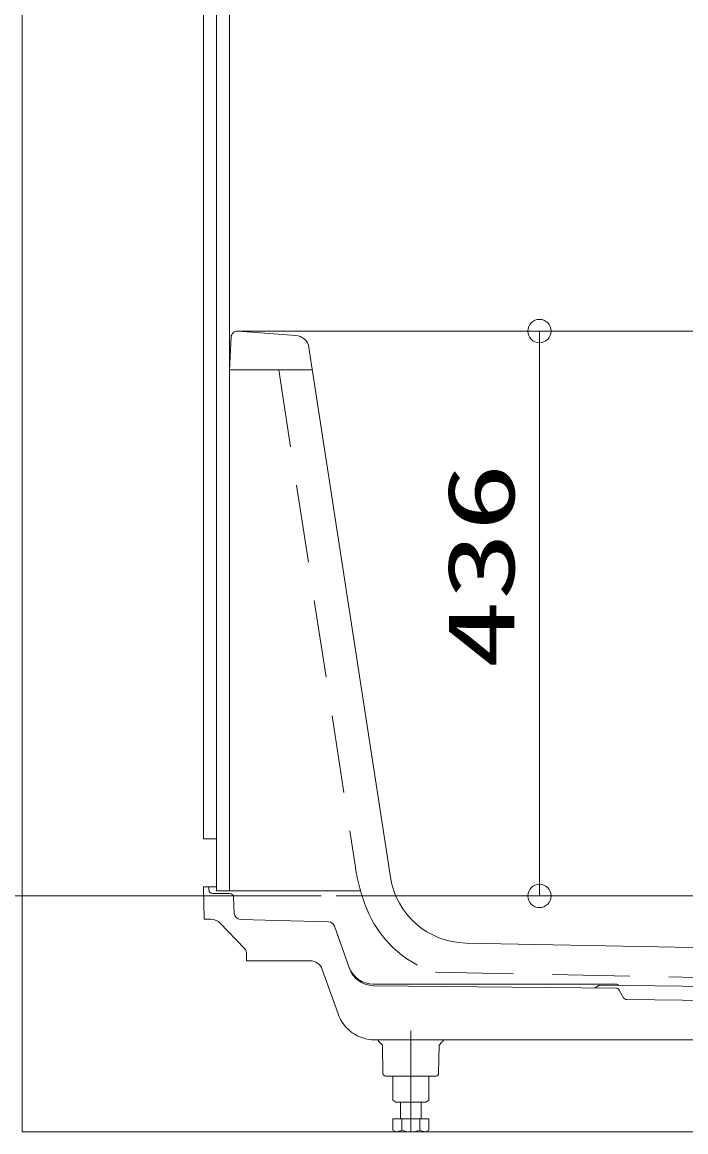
# Model space of a CAD drawing. Units: millimetres on the paper. Extents: x -305 to 305, y -152 to 152.
# Drawn here: x -253.09 to -236.01, y 17.52 to 46.07 of the extents above; entities that cross this region are included whole.
import ezdxf
from ezdxf.enums import TextEntityAlignment as Align

# ---------------------------------------------------------------- set-up
doc = ezdxf.new("R2010")
doc.units = ezdxf.units.MM
for name, pattern in [('DASHED2', [3, 2, -1]), ('LONG_CHAIN', [21, 18, -1, 1, -1]), ('LONG_DOUBLE_CHAIN', [21.8, 18, -1, 0.6, -0.6, 0.6, -1])]:
    doc.linetypes.add(name, pattern=pattern)
doc.layers.add('0-0_0', color=7, linetype='Continuous', lineweight=9)
doc.layers.add('0-1_VIEW0001', color=7, linetype='Continuous', lineweight=9)
doc.styles.add('ＭＳ ゴシック', font='')
doc.styles.get('ＭＳ ゴシック').set_extended_font_data('MS Gothic')

# ---------------------------------------------------------------- blocks, each defined once
blk = doc.blocks.new('_ORIGIN')
at = {"layer": '0-0_0'}
blk.add_line((0, 0), (-1, 0), dxfattribs=at)
blk.add_circle((0, 0), 0.5, dxfattribs=at)

msp = doc.modelspace()

# ---------------------------------------------------------------- linework, layer by layer
at = {"layer": '0-1_VIEW0001'}
for p, q in [((-253.091, 100.925), (-253.091, 17.525)), ((-248.425, 25.058), (-248.425, 89.758)), ((-248.091, 23.725), (-248.091, 89.758)), ((-247.758, 37.125), (-247.758, 89.758)), ((-224.223, 38.125), (-247.548, 38.125)), ((-247.535, 38.124), (-246.049, 38.013)), ((-245.008, 38.125), (-239.781, 38.125)), ((-243.615, 24.075), (-245.714, 37.703)), ((-239.781, 24.191), (-239.781, 37.525)), ((-247.758, 23.725), (-247.758, 37.125)), ((-248.091, 25.058), (-248.425, 25.058)), ((-248.41, 22.991), (-248.425, 23.825)), ((-248.091, 23.825), (-248.425, 23.825)), ((-248.291, 23.792), (-248.29, 23.756)), ((-248.091, 23.725), (-244.384, 23.725)), ((-248.19, 23.658), (-247.754, 23.658)), ((-247.636, 23.147), (-247.654, 23.562)), ((-245.008, 23.591), (-239.781, 23.591)), ((-248.29, 22.991), (-248.41, 22.991)), ((-248.29, 22.991), (-248.233, 22.991)), ((-247.993, 22.889), (-247.368, 22.239)), ((-245.206, 22.928), (-247.474, 22.987)), ((-244.668, 21.728), (-245.053, 22.817)), ((-241.678, 22.38), (-229.262, 22.131)), ((-247.318, 21.925), (-247.322, 22.126)), ((-247.318, 21.925), (-245.684, 21.925)), ((-245.369, 21.703), (-244.964, 20.558)), ((-244.054, 21.325), (-237.816, 21.325)), ((-237.815, 21.222), (-244.046, 21.284)), ((-238.224, 21.293), (-231.29, 21.223)), ((-237.615, 20.974), (-237.73, 21.172)), ((-237.53, 20.924), (-231.049, 20.859)), ((-232.031, 19.891), (-244.021, 19.891)), ((-243.894, 19.827), (-243.822, 19.756)), ((-243.822, 19.756), (-243.808, 19.023)), ((-242.36, 19.756), (-242.375, 19.023)), ((-242.36, 19.756), (-242.289, 19.827)), ((-243.741, 18.958), (-242.442, 18.958)), ((-243.553, 18.958), (-243.553, 18.337)), ((-242.63, 18.958), (-242.63, 18.337)), ((-243.553, 18.337), (-243.475, 18.291)), ((-242.708, 18.291), (-243.475, 18.291)), ((-243.358, 18.291), (-243.358, 17.858)), ((-242.825, 18.291), (-242.825, 17.858)), ((-242.708, 18.291), (-242.63, 18.337)), ((-243.553, 17.858), (-243.553, 17.57)), ((-243.553, 17.858), (-242.63, 17.858)), ((-243.322, 17.858), (-243.322, 17.57)), ((-242.86, 17.858), (-242.86, 17.57)), ((-242.63, 17.858), (-242.63, 17.57)), ((-188.034, 17.525), (-253.091, 17.525)), ((-188.034, 17.525), (-253.091, 17.525)), ((-188.034, 17.525), (-253.091, 17.525)), ((-243.475, 17.525), (-243.553, 17.57)), ((-243.475, 17.525), (-242.708, 17.525)), ((-242.63, 17.57), (-242.708, 17.525))]:
    msp.add_line(p, q, dxfattribs=at)
at = {"layer": '0-1_VIEW0001', "color": 4, "linetype": 'DASHED2'}
for p, q in [((-246.488, 37.125), (-244.518, 24.332)), ((-228.457, 21.349), (-242.512, 21.63))]:
    msp.add_line(p, q, dxfattribs=at)
at = {"layer": '0-1_VIEW0001', "linetype": 'LONG_DOUBLE_CHAIN'}
msp.add_line((-285.2, 23.591), (-181.091, 23.591), dxfattribs=at)
at = {"layer": '0-1_VIEW0001', "linetype": 'LONG_CHAIN'}
msp.add_line((-243.091, 20.125), (-243.091, 17.525), dxfattribs=at)
at = {"layer": '0-1_VIEW0001'}
msp.add_lwpolyline([(-245.62, 37.125), (-247.758, 37.125), (-247.714, 37.967)], dxfattribs=at)
for centre, radius, start, end in [((-247.548, 37.958), 0.167, 86.7931, 177), ((-246.076, 37.647), 0.367, 8.7541, 85.7239), ((-241.638, 24.379), 2, 188.7541, 268.8542), ((-248.324, 23.791), 0.0333, 1, 90), ((-248.19, 23.758), 0.1, 181, 270), ((-247.754, 23.558), 0.1, 2.5, 90), ((-247.469, 23.154), 0.167, 182.5, 268.4951), ((-248.233, 22.658), 0.333, 43.8562, 90), ((-245.21, 22.761), 0.167, 19.5024, 88.4951), ((-247.488, 22.123), 0.167, 1, 43.8562), ((-245.684, 21.591), 0.333, 19.5024, 90), ((-244.054, 21.991), 0.667, 199.5025, 270), ((-244.039, 21.951), 0.667, 199.5025, 269.4271), ((-238.373, 21.328), 0.1, 269.4271, 317.6168), ((-238.225, 21.193), 0.1, 89.4271, 137.6167), ((-237.816, 21.225), 0.1, 39.1524, 90), ((-237.816, 21.122), 0.1, 30, 89.4271), ((-237.529, 21.024), 0.1, 210, 269.4271), ((-244.021, 20.891), 1, 199.5025, 270), ((-243.729, 19.992), 0.233, 205.603, 225.0005), ((-242.454, 19.992), 0.233, 314.9998, 334.3972), ((-243.741, 19.025), 0.0667, 181.1546, 270), ((-242.442, 19.025), 0.0667, 270, 358.8454), ((-243.481, 17.825), 0.3, 271.2052, 301.9385), ((-243.091, 18.135), 0.611, 247.7812, 292.2178), ((-242.702, 17.825), 0.3, 238.0615, 268.7948)]:
    msp.add_arc(centre, radius, start, end, dxfattribs=at)
at = {"layer": '0-1_VIEW0001', "color": 4, "linetype": 'DASHED2'}
for centre, radius, start, end in [((-239.721, 25.071), 4.853, 188.7541, 201.7049), ((-241.567, 24.336), 2.867, 201.7049, 250.7566)]:
    msp.add_arc(centre, radius, start, end, dxfattribs=at)

# ---------------------------------------------------------------- block references
at = {"layer": '0-1_VIEW0001', "xscale": 0.6, "yscale": 0.6}
for p, rotation in [((-239.781, 38.125), 90), ((-239.781, 23.591), 270)]:
    msp.add_blockref('_ORIGIN', p, dxfattribs=dict(at, rotation=rotation))

# ---------------------------------------------------------------- texts
at = {"layer": '0-1_VIEW0001', "style": 'ＭＳ ゴシック', "width": 1.5}
msp.add_text('436', height=1.73, rotation=90, dxfattribs=at).set_placement((-239.906, 29.437), align=Align.BOTTOM_LEFT)

doc.saveas('drawing.dxf')
